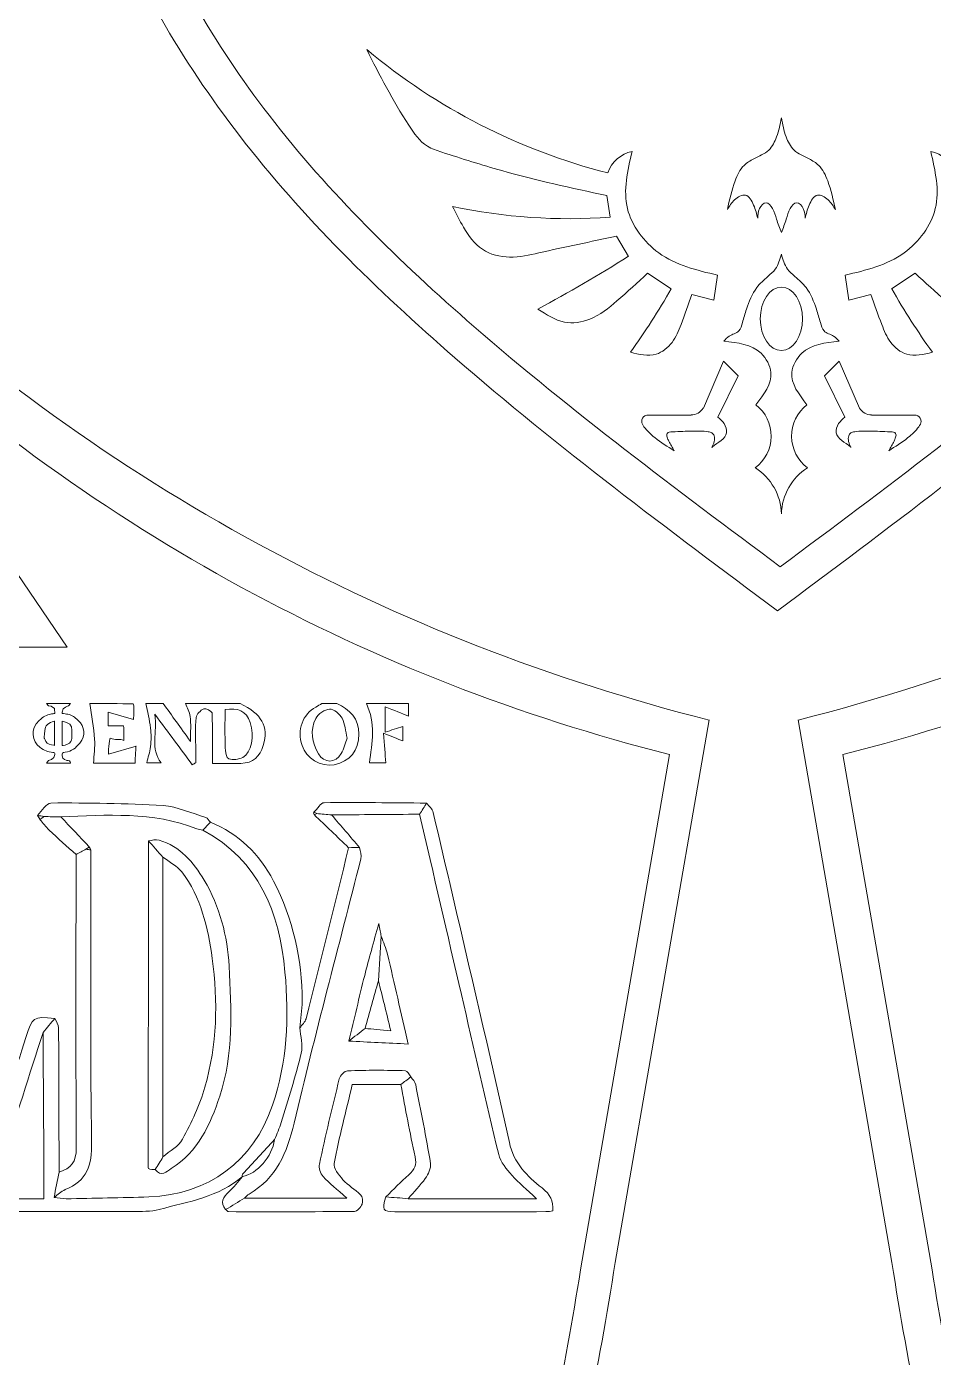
# Model space of a CAD drawing. Header units: inches. Extents: x 0 to 12, y 0 to 12.
# Drawn here: x 3.035 to 3.929, y 4.533 to 5.845 of the extents above; entities that cross this region are included whole.
import ezdxf

# ---------------------------------------------------------------- set-up
doc = ezdxf.new("R2010")
doc.units = ezdxf.units.IN
doc.header["$MEASUREMENT"] = 0

msp = doc.modelspace()

# ---------------------------------------------------------------- linework, layer by layer
at = {"color": 5, "lineweight": 0}
for p, q in [((3.61, 5.6572), (3.6068, 5.6785)), ((3.6281, 5.6186), (3.6164, 5.6384)), ((3.6702, 5.5866), (3.647, 5.6019)), ((3.7161, 5.6), (3.7123, 5.5753)), ((3.8418, 5.6), (3.8456, 5.5753)), ((3.8877, 5.5866), (3.9109, 5.6019)), ((3.7123, 5.5753), (3.6906, 5.581)), ((3.8456, 5.5753), (3.8673, 5.581)), ((3.702, 5.4688), (3.7219, 5.5152)), ((3.7219, 5.5152), (3.7363, 5.5007)), ((3.836, 5.5152), (3.8216, 5.5007)), ((3.8559, 5.4688), (3.836, 5.5152)), ((3.7363, 5.5007), (3.7163, 5.4599)), ((3.8216, 5.5007), (3.8417, 5.4599)), ((3.6483, 5.4621), (3.69, 5.4621)), ((3.9097, 5.4621), (3.868, 5.4621)), ((3.0746, 5.2331), (2.9762, 5.3779)), ((2.8777, 5.2331), (3.0746, 5.2331)), ((3.5809, 4.619), (3.6687, 5.1274)), ((3.8397, 5.1274), (3.9276, 4.619))]:
    msp.add_line(p, q, dxfattribs=at)
at = {"color": 250, "lineweight": 0}
for p, q in [((3.6151, 4.6262), (3.7076, 5.1614)), ((3.7954, 5.1614), (3.8879, 4.6262))]:
    msp.add_line(p, q, dxfattribs=at)
at = {"color": 5, "lineweight": 0}
for centre, radius, start, end in [((3.7572, 6.2861), 0.604, 230.1334, 255.6659), ((3.6382, 5.6905), 0.0322, 101.4674, 161.1937), ((3.9198, 5.6905), 0.0322, 18.8063, 78.5326), ((3.5697, 6.2063), 0.5506, 257.9267, 274.1924), ((2.8366, 6.8731), 1.4833, 298.2597, 302.2494), ((3.0106, 5.9658), 0.7609, 324.5017, 330.1066), ((4.5474, 5.9658), 0.7609, 209.8934, 215.4983), ((4.1099, 6.8804), 1.8077, 227.0707, 255.8739), ((3.3985, 6.8804), 1.8077, 284.1261, 312.9293), ((3.6897, 5.4768), 0.0146, 271.0459, 327.1361), ((3.7297, 5.4413), 0.0392, 306.8379, 52.1804), ((3.8282, 5.4413), 0.0392, 127.8196, 233.1621), ((3.8682, 5.4768), 0.0146, 212.8639, 268.9541), ((3.723, 5.3628), 0.0561, 1.9204, 57.3192), ((3.835, 5.3628), 0.0561, 122.6808, 178.0796)]:
    msp.add_arc(centre, radius, start, end, dxfattribs=at)
at = {"color": 250, "lineweight": 0}
for centre, start, end in [((4.172, 7.0067), 227.0707, 255.8739), ((3.331, 7.0067), 284.1261, 312.9293)]:
    msp.add_arc(centre, 1.9029, start, end, dxfattribs=at)
at = {"color": 5, "lineweight": 0}
msp.add_ellipse((3.779, 5.557), major_axis=(0, 0.0313), ratio=0.665933, dxfattribs=at)
at = {"color": 250, "lineweight": 0}
for points in [[(3.7751, 5.2691), (3.667, 5.3496), (3.4771, 5.4909), (3.2401, 5.7218), (3.0866, 5.9843), (3.0527, 6.1789), (3.036, 6.2819)], [(3.7751, 5.2691), (3.8833, 5.3496), (4.0731, 5.4909), (4.3101, 5.7218), (4.4637, 5.9843), (4.4976, 6.1789), (4.5143, 6.2819)], [(2.8759, 3.6134), (2.9841, 3.6939), (3.1739, 3.8352), (3.4109, 4.0661), (3.5645, 4.3286), (3.5984, 4.5232), (3.6151, 4.6262)], [(4.627, 3.6134), (4.5189, 3.6939), (4.329, 3.8352), (4.092, 4.0661), (3.9384, 4.3286), (3.9046, 4.5232), (3.8879, 4.6262)]]:
    msp.add_open_spline(points, degree=3, knots=[0, 0, 0, 0, 0.0808468, 0.1419248, 0.197496, 0.2597021, 0.2597021, 0.2597021, 0.2597021], dxfattribs=at)
at = {"color": 5, "lineweight": 0}
for points, knots in [([(3.7779, 5.3125), (3.6751, 5.389), (3.4948, 5.5232), (3.2696, 5.7426), (3.1238, 5.992), (3.0916, 6.1768), (3.0757, 6.2747)], [0, 0, 0, 0, 0.0808468, 0.1419248, 0.197496, 0.2597021, 0.2597021, 0.2597021, 0.2597021]), ([(3.7779, 5.3125), (3.8806, 5.389), (4.061, 5.5232), (4.2861, 5.7426), (4.432, 5.992), (4.4642, 6.1768), (4.48, 6.2747)], [0, 0, 0, 0, 0.0808468, 0.1419248, 0.197496, 0.2597021, 0.2597021, 0.2597021, 0.2597021]), ([(3.6068, 5.6785), (3.572, 5.686), (3.5169, 5.698), (3.4591, 5.7165), (3.4252, 5.7275), (3.3996, 5.7644), (3.3827, 5.7975), (3.37, 5.8225)], [0, 0, 0, 0, 0.02753964, 0.04351363, 0.0474821, 0.05463243, 0.07669562, 0.07669562, 0.07669562, 0.07669562]), ([(3.779, 5.7551), (3.7778, 5.7488), (3.7756, 5.7376), (3.7673, 5.7215), (3.7532, 5.7159), (3.7397, 5.7079), (3.7311, 5.6894), (3.7278, 5.6742), (3.7257, 5.6647)], [0, 0, 0, 0, 0.00496667, 0.00889983, 0.01334248, 0.01630321, 0.02086423, 0.02843291, 0.02843291, 0.02843291, 0.02843291]), ([(3.779, 5.7551), (3.7802, 5.7488), (3.7823, 5.7376), (3.7906, 5.7215), (3.8047, 5.7159), (3.8182, 5.7079), (3.8269, 5.6894), (3.8302, 5.6742), (3.8322, 5.6647)], [0, 0, 0, 0, 0.00496667, 0.00889983, 0.01334248, 0.01630321, 0.02086423, 0.02843291, 0.02843291, 0.02843291, 0.02843291]), ([(3.7161, 5.6), (3.6956, 5.6049), (3.6574, 5.614), (3.6185, 5.6657), (3.6273, 5.703), (3.6318, 5.7221)], [0, 0, 0, 0, 0.01607831, 0.02987121, 0.04449574, 0.04449574, 0.04449574, 0.04449574]), ([(3.8418, 5.6), (3.8624, 5.6049), (3.9006, 5.614), (3.9394, 5.6657), (3.9307, 5.703), (3.9262, 5.7221)], [0, 0, 0, 0, 0.01607831, 0.02987121, 0.04449574, 0.04449574, 0.04449574, 0.04449574]), ([(3.7556, 5.6562), (3.7546, 5.6604), (3.7526, 5.6685), (3.7448, 5.6824), (3.7316, 5.6746), (3.7277, 5.6681), (3.7257, 5.6647)], [0, 0, 0, 0, 0.00351206, 0.00679766, 0.00978558, 0.01288207, 0.01288207, 0.01288207, 0.01288207]), ([(3.779, 5.642), (3.7772, 5.6465), (3.7742, 5.6545), (3.7716, 5.6647), (3.764, 5.6743), (3.7559, 5.6653), (3.7557, 5.6593), (3.7556, 5.6562)], [0, 0, 0, 0, 0.00367448, 0.00651244, 0.00872326, 0.0109429, 0.0134626, 0.0134626, 0.0134626, 0.0134626]), ([(3.779, 5.642), (3.7807, 5.6465), (3.7838, 5.6545), (3.7864, 5.6647), (3.794, 5.6743), (3.8021, 5.6653), (3.8023, 5.6593), (3.8024, 5.6562)], [0, 0, 0, 0, 0.00367448, 0.00651244, 0.00872326, 0.0109429, 0.0134626, 0.0134626, 0.0134626, 0.0134626]), ([(3.8024, 5.6562), (3.8034, 5.6604), (3.8054, 5.6685), (3.8132, 5.6824), (3.8263, 5.6746), (3.8302, 5.6681), (3.8322, 5.6647)], [0, 0, 0, 0, 0.00351206, 0.00679766, 0.00978558, 0.01288207, 0.01288207, 0.01288207, 0.01288207]), ([(3.6164, 5.6384), (3.5909, 5.6331), (3.5558, 5.6258), (3.5117, 5.6155), (3.4819, 5.6229), (3.4658, 5.6456), (3.458, 5.661), (3.4546, 5.6679)], [0, 0, 0, 0, 0.02023305, 0.02779216, 0.03497388, 0.04239776, 0.04841567, 0.04841567, 0.04841567, 0.04841567]), ([(3.779, 5.6208), (3.7775, 5.6156), (3.7751, 5.6069), (3.7643, 5.5976), (3.7519, 5.5867), (3.7453, 5.5694), (3.7409, 5.5552), (3.738, 5.5433), (3.7278, 5.5413), (3.7238, 5.5367), (3.7221, 5.5349)], [0, 0, 0, 0, 0.00412311, 0.00675957, 0.01082209, 0.01687384, 0.02044886, 0.02277519, 0.025562, 0.02745838, 0.02745838, 0.02745838, 0.02745838]), ([(3.779, 5.6208), (3.7805, 5.6156), (3.7829, 5.6069), (3.7937, 5.5976), (3.8061, 5.5867), (3.8127, 5.5694), (3.8171, 5.5552), (3.82, 5.5433), (3.8301, 5.5413), (3.8342, 5.5367), (3.8359, 5.5349)], [0, 0, 0, 0, 0.00412311, 0.00675957, 0.01082209, 0.01687384, 0.02044886, 0.02277519, 0.025562, 0.02745838, 0.02745838, 0.02745838, 0.02745838]), ([(3.647, 5.6019), (3.6371, 5.5928), (3.6193, 5.5763), (3.5936, 5.5552), (3.5628, 5.5507), (3.5473, 5.5611), (3.5389, 5.5666)], [0, 0, 0, 0, 0.01052872, 0.01884852, 0.02537562, 0.03288337, 0.03288337, 0.03288337, 0.03288337]), ([(3.9109, 5.6019), (3.9209, 5.5928), (3.9387, 5.5763), (3.9644, 5.5552), (3.9951, 5.5507), (4.0107, 5.5611), (4.019, 5.5666)], [0, 0, 0, 0, 0.01052872, 0.01884852, 0.02537562, 0.03288337, 0.03288337, 0.03288337, 0.03288337]), ([(3.6906, 5.581), (3.6872, 5.5711), (3.6816, 5.555), (3.6728, 5.533), (3.6542, 5.5181), (3.6388, 5.5218), (3.63, 5.524)], [0, 0, 0, 0, 0.00813648, 0.01321573, 0.01827977, 0.02485473, 0.02485473, 0.02485473, 0.02485473]), ([(3.8673, 5.581), (3.8708, 5.5711), (3.8764, 5.555), (3.8852, 5.533), (3.9037, 5.5181), (3.9192, 5.5218), (3.9279, 5.524)], [0, 0, 0, 0, 0.00813648, 0.01321573, 0.01827977, 0.02485473, 0.02485473, 0.02485473, 0.02485473]), ([(3.7538, 5.4723), (3.7617, 5.4825), (3.7745, 5.499), (3.757, 5.5312), (3.7358, 5.5334), (3.7221, 5.5349)], [0, 0, 0, 0, 0.00906876, 0.01459213, 0.02458282, 0.02458282, 0.02458282, 0.02458282]), ([(3.8042, 5.4723), (3.7962, 5.4825), (3.7834, 5.499), (3.801, 5.5312), (3.8222, 5.5334), (3.8359, 5.5349)], [0, 0, 0, 0, 0.00906876, 0.01459213, 0.02458282, 0.02458282, 0.02458282, 0.02458282]), ([(3.6732, 5.4269), (3.6667, 5.431), (3.6558, 5.4378), (3.6452, 5.4476), (3.64, 5.4557), (3.6432, 5.4619), (3.6469, 5.462), (3.6483, 5.4621)], [0, 0, 0, 0, 0.00596177, 0.00986587, 0.01130521, 0.01296865, 0.01403095, 0.01403095, 0.01403095, 0.01403095]), ([(3.7163, 5.4599), (3.7186, 5.4581), (3.7232, 5.4543), (3.7277, 5.4402), (3.7159, 5.4351), (3.7106, 5.4304), (3.7104, 5.4302)], [0, 0, 0, 0, 0.002263082, 0.004672888, 0.009805081, 0.009973743, 0.009973743, 0.009973743, 0.009973743]), ([(3.8417, 5.4599), (3.8394, 5.4581), (3.8347, 5.4543), (3.8302, 5.4402), (3.8421, 5.4351), (3.8474, 5.4304), (3.8476, 5.4302)], [0, 0, 0, 0, 0.002263082, 0.004672888, 0.009805081, 0.009973743, 0.009973743, 0.009973743, 0.009973743]), ([(3.8848, 5.4269), (3.8913, 5.431), (3.9021, 5.4378), (3.9128, 5.4476), (3.9179, 5.4557), (3.9147, 5.4619), (3.9111, 5.462), (3.9097, 5.4621)], [0, 0, 0, 0, 0.00596177, 0.00986587, 0.01130521, 0.01296865, 0.01403095, 0.01403095, 0.01403095, 0.01403095]), ([(3.6732, 5.4269), (3.6714, 5.4301), (3.6688, 5.4344), (3.6662, 5.4398), (3.6655, 5.4453), (3.6777, 5.4458), (3.6894, 5.4463), (3.7027, 5.4464), (3.7107, 5.4451), (3.7144, 5.4392), (3.7124, 5.4338), (3.7104, 5.4302)], [0, 0, 0, 0, 0.00278599, 0.00388366, 0.00486863, 0.00626844, 0.01134116, 0.01538852, 0.01640716, 0.01732059, 0.0203083, 0.0203083, 0.0203083, 0.0203083]), ([(3.8848, 5.4269), (3.8866, 5.4301), (3.8892, 5.4344), (3.8918, 5.4398), (3.8925, 5.4453), (3.8803, 5.4458), (3.8685, 5.4463), (3.8553, 5.4464), (3.8473, 5.4451), (3.8436, 5.4392), (3.8456, 5.4338), (3.8476, 5.4302)], [0, 0, 0, 0, 0.00278599, 0.00388366, 0.00486863, 0.00626844, 0.01134116, 0.01538852, 0.01640716, 0.01732059, 0.0203083, 0.0203083, 0.0203083, 0.0203083]), ([(3.2159, 5.0607), (3.2134, 5.058), (3.2109, 5.0553), (3.2084, 5.0526), (3.2064, 5.0531), (3.2044, 5.0533), (3.2025, 5.054), (3.159, 5.0713), (3.1135, 5.0676), (3.0683, 5.0658), (3.0628, 5.0659), (3.0573, 5.066), (3.0518, 5.0661), (3.0496, 5.0665), (3.0474, 5.0669), (3.0453, 5.0673), (3.0496, 5.0715), (3.054, 5.0795), (3.0584, 5.0795), (3.0954, 5.0796), (3.1324, 5.0793), (3.1692, 5.0769), (3.1834, 5.0759), (3.1973, 5.0694), (3.2112, 5.0652), (3.2131, 5.0646), (3.2144, 5.0622), (3.2159, 5.0607)], [0, 0, 0, 0, 1, 1, 1, 2, 2, 2, 3, 3, 3, 4, 4, 4, 5, 5, 5, 6, 6, 6, 7, 7, 7, 8, 8, 8, 9, 9, 9, 9]), ([(3.4291, 5.0794), (3.4268, 5.0758), (3.4245, 5.0721), (3.4222, 5.0684), (3.3933, 5.0682), (3.3643, 5.068), (3.3354, 5.0677), (3.3305, 5.0682), (3.3256, 5.0686), (3.3208, 5.069), (3.3199, 5.0695), (3.319, 5.0699), (3.318, 5.0704), (3.3214, 5.0737), (3.3246, 5.0797), (3.328, 5.0798), (3.3617, 5.0802), (3.3954, 5.0797), (3.4291, 5.0794)], [0, 0, 0, 0, 1, 1, 1, 2, 2, 2, 3, 3, 3, 4, 4, 4, 5, 5, 5, 6, 6, 6, 6]), ([(3.4291, 5.0794), (3.4313, 5.0764), (3.4348, 5.0736), (3.4356, 5.0701), (3.4609, 4.9617), (3.4865, 4.8534), (3.5107, 4.7447), (3.5152, 4.7241), (3.5283, 4.7114), (3.5429, 4.6999), (3.5512, 4.6934), (3.5541, 4.6873), (3.5535, 4.6773), (3.5513, 4.677), (3.5491, 4.6765), (3.5468, 4.6765), (3.4972, 4.6764), (3.4475, 4.6764), (3.3979, 4.6764), (3.3858, 4.6765), (3.3848, 4.6782), (3.389, 4.691), (3.3963, 4.6905), (3.4035, 4.6899), (3.4108, 4.6893), (3.452, 4.6893), (3.4933, 4.6893), (3.5374, 4.6893), (3.5277, 4.6984), (3.5198, 4.7048), (3.5133, 4.7123), (3.508, 4.7184), (3.502, 4.7254), (3.5002, 4.7329), (3.4874, 4.7853), (3.4755, 4.8379), (3.4634, 4.8905), (3.4497, 4.9498), (3.4359, 5.0091), (3.4222, 5.0684), (3.4245, 5.0721), (3.4268, 5.0758), (3.4291, 5.0794)], [0, 0, 0, 0, 1, 1, 1, 2, 2, 2, 3, 3, 3, 4, 4, 4, 5, 5, 5, 6, 6, 6, 7, 7, 7, 8, 8, 8, 9, 9, 9, 10, 10, 10, 11, 11, 11, 12, 12, 12, 13, 13, 13, 14, 14, 14, 14]), ([(2.9662, 4.7183), (2.9786, 4.7175), (2.991, 4.716), (3.0033, 4.7164), (3.0059, 4.7165), (3.0091, 4.7235), (3.0105, 4.7278), (3.0241, 4.7696), (3.0374, 4.8114), (3.0508, 4.8532), (3.0511, 4.8092), (3.0514, 4.7653), (3.0517, 4.7213), (3.0518, 4.7112), (3.0517, 4.7011), (3.0517, 4.6893), (2.989, 4.6893), (2.9273, 4.6893), (2.8656, 4.6893), (2.8745, 4.6972), (2.8829, 4.7057), (2.8925, 4.7128), (2.8997, 4.7181), (2.9028, 4.7235), (2.9028, 4.7328), (2.9024, 4.8316), (2.9026, 4.9303), (2.9025, 5.029), (2.9025, 5.0329), (2.9014, 5.0368), (2.9009, 5.0407), (2.8893, 5.0494), (2.8777, 5.058), (2.8662, 5.0667), (2.9102, 5.0667), (2.9542, 5.0667), (2.9983, 5.0667), (2.987, 5.0581), (2.9756, 5.0496), (2.9643, 5.041), (2.9634, 5.0368), (2.9617, 5.0326), (2.9617, 5.0284), (2.9616, 4.9292), (2.9616, 4.8299), (2.9617, 4.7307), (2.9617, 4.7265), (2.9634, 4.7224), (2.9643, 4.7182), (2.9649, 4.7182), (2.9656, 4.7183), (2.9662, 4.7183)], [0, 0, 0, 0, 1, 1, 1, 2, 2, 2, 3, 3, 3, 4, 4, 4, 5, 5, 5, 6, 6, 6, 7, 7, 7, 8, 8, 8, 9, 9, 9, 10, 10, 10, 11, 11, 11, 12, 12, 12, 13, 13, 13, 14, 14, 14, 15, 15, 15, 16, 16, 16, 17, 17, 17, 17]), ([(3.0518, 5.0661), (3.0504, 5.0651), (3.0491, 5.0642), (3.0478, 5.0633), (3.047, 5.0646), (3.0461, 5.0659), (3.0453, 5.0673), (3.0474, 5.0669), (3.0496, 5.0665), (3.0518, 5.0661)], [0, 0, 0, 0, 1, 1, 1, 2, 2, 2, 3, 3, 3, 3]), ([(3.0518, 5.0661), (3.0573, 5.066), (3.0628, 5.0659), (3.0683, 5.0658), (3.0777, 5.056), (3.087, 5.0461), (3.0964, 5.0363), (3.0953, 5.0355), (3.0942, 5.0347), (3.0931, 5.0339), (3.0899, 5.0321), (3.0866, 5.0304), (3.0834, 5.0286), (3.0745, 5.0366), (3.0655, 5.0445), (3.0568, 5.0528), (3.0534, 5.0559), (3.0508, 5.0597), (3.0478, 5.0633), (3.0491, 5.0642), (3.0504, 5.0651), (3.0518, 5.0661)], [0, 0, 0, 0, 1, 1, 1, 2, 2, 2, 3, 3, 3, 4, 4, 4, 5, 5, 5, 6, 6, 6, 7, 7, 7, 7]), ([(3.0964, 5.0363), (3.087, 5.0461), (3.0777, 5.056), (3.0683, 5.0658), (3.1135, 5.0676), (3.159, 5.0713), (3.2025, 5.054), (3.2044, 5.0533), (3.2064, 5.0531), (3.2084, 5.0526), (3.2641, 5.0226), (3.2838, 4.972), (3.2894, 4.9127), (3.2936, 4.868), (3.2916, 4.8242), (3.2771, 4.7815), (3.2583, 4.726), (3.2139, 4.6933), (3.1552, 4.6911), (3.128, 4.6901), (3.1008, 4.6897), (3.0735, 4.6892), (3.0696, 4.6891), (3.0656, 4.6901), (3.0617, 4.6906), (3.0653, 4.6932), (3.0687, 4.6965), (3.0727, 4.6982), (3.094, 4.7069), (3.0991, 4.7223), (3.0987, 4.7449), (3.0972, 4.841), (3.098, 4.9371), (3.0979, 5.0332), (3.0974, 5.0343), (3.0969, 5.0353), (3.0964, 5.0363)], [0, 0, 0, 0, 1, 1, 1, 2, 2, 2, 3, 3, 3, 4, 4, 4, 5, 5, 5, 6, 6, 6, 7, 7, 7, 8, 8, 8, 9, 9, 9, 10, 10, 10, 11, 11, 11, 12, 12, 12, 12]), ([(3.363, 5.0356), (3.3538, 5.0463), (3.3446, 5.057), (3.3354, 5.0677), (3.3643, 5.068), (3.3933, 5.0682), (3.4222, 5.0684), (3.4359, 5.0091), (3.4497, 4.9498), (3.4634, 4.8905), (3.4755, 4.8379), (3.4874, 4.7853), (3.5002, 4.7329), (3.502, 4.7254), (3.508, 4.7184), (3.5133, 4.7123), (3.5198, 4.7048), (3.5277, 4.6984), (3.5374, 4.6893), (3.4933, 4.6893), (3.452, 4.6893), (3.4108, 4.6893), (3.4165, 4.6959), (3.4228, 4.7022), (3.4278, 4.7093), (3.4307, 4.7134), (3.4336, 4.7194), (3.4329, 4.724), (3.4287, 4.75), (3.4235, 4.7759), (3.4183, 4.8017), (3.4178, 4.8045), (3.4152, 4.8069), (3.4136, 4.8095), (3.4119, 4.8116), (3.4102, 4.8155), (3.4084, 4.8155), (3.3893, 4.816), (3.3702, 4.8161), (3.3511, 4.8154), (3.3482, 4.8153), (3.3439, 4.8107), (3.343, 4.8074), (3.336, 4.7795), (3.3294, 4.7515), (3.3233, 4.7234), (3.3225, 4.7197), (3.3244, 4.7141), (3.327, 4.7112), (3.3332, 4.7043), (3.3406, 4.6986), (3.3504, 4.6898), (3.3144, 4.6898), (3.282, 4.6898), (3.2495, 4.6898), (3.251, 4.6912), (3.2523, 4.6929), (3.254, 4.6939), (3.2811, 4.7094), (3.2914, 4.7345), (3.2984, 4.7638), (3.3191, 4.851), (3.3422, 4.9376), (3.3642, 5.0244), (3.365, 5.0279), (3.3634, 5.0319), (3.363, 5.0356)], [0, 0, 0, 0, 1, 1, 1, 2, 2, 2, 3, 3, 3, 4, 4, 4, 5, 5, 5, 6, 6, 6, 7, 7, 7, 8, 8, 8, 9, 9, 9, 10, 10, 10, 11, 11, 11, 12, 12, 12, 13, 13, 13, 14, 14, 14, 15, 15, 15, 16, 16, 16, 17, 17, 17, 18, 18, 18, 19, 19, 19, 20, 20, 20, 21, 21, 21, 22, 22, 22, 22]), ([(3.3208, 5.069), (3.3199, 5.0687), (3.319, 5.0683), (3.3181, 5.068), (3.3179, 5.0685), (3.3177, 5.069), (3.3176, 5.0696), (3.3176, 5.0698), (3.3179, 5.0701), (3.318, 5.0704), (3.319, 5.0699), (3.3199, 5.0695), (3.3208, 5.069)], [0, 0, 0, 0, 1, 1, 1, 2, 2, 2, 3, 3, 3, 4, 4, 4, 4]), ([(3.3208, 5.069), (3.3256, 5.0686), (3.3305, 5.0682), (3.3354, 5.0677), (3.3446, 5.057), (3.3538, 5.0463), (3.363, 5.0356), (3.3594, 5.0356), (3.3558, 5.0355), (3.3522, 5.0354), (3.3408, 5.0463), (3.3295, 5.0571), (3.3181, 5.068), (3.319, 5.0683), (3.3199, 5.0687), (3.3208, 5.069)], [0, 0, 0, 0, 1, 1, 1, 2, 2, 2, 3, 3, 3, 4, 4, 4, 5, 5, 5, 5]), ([(3.2159, 5.0607), (3.2437, 5.0488), (3.264, 5.0299), (3.2781, 5.0025), (3.2975, 4.965), (3.3063, 4.9257), (3.3063, 4.884), (3.3063, 4.8753), (3.3049, 4.8666), (3.3041, 4.8578), (3.3047, 4.8495), (3.3074, 4.8407), (3.3055, 4.8329), (3.2999, 4.8099), (3.2926, 4.7872), (3.2857, 4.7644), (3.2839, 4.7587), (3.2814, 4.7532), (3.2792, 4.7476), (3.2686, 4.7362), (3.258, 4.7248), (3.2475, 4.7134), (3.2471, 4.7129), (3.2474, 4.7118), (3.2474, 4.711), (3.2474, 4.711), (3.2474, 4.7112), (3.2474, 4.7112), (3.2239, 4.6908), (3.194, 4.6863), (3.1654, 4.6787), (3.157, 4.6764), (3.1477, 4.6767), (3.1387, 4.6767), (2.9844, 4.6766), (2.8301, 4.6765), (2.6758, 4.6769), (2.664, 4.6769), (2.6593, 4.6726), (2.6563, 4.6619), (2.6493, 4.637), (2.641, 4.6126), (2.6338, 4.5878), (2.6313, 4.5793), (2.6277, 4.5758), (2.618, 4.5758), (2.4951, 4.5761), (2.3721, 4.5759), (2.2492, 4.5754), (2.2376, 4.5754), (2.2332, 4.5802), (2.233, 4.5908), (2.2384, 4.5904), (2.2438, 4.5899), (2.2493, 4.5894), (2.2545, 4.5892), (2.2598, 4.5887), (2.2651, 4.5887), (2.3541, 4.5887), (2.4431, 4.5887), (2.5322, 4.5887), (2.557, 4.5887), (2.5818, 4.5884), (2.6066, 4.5889), (2.6106, 4.589), (2.6171, 4.5915), (2.6181, 4.5944), (2.6291, 4.6254), (2.6392, 4.6567), (2.6495, 4.6878), (2.6543, 4.6883), (2.6591, 4.6891), (2.664, 4.6891), (2.7217, 4.6892), (2.7795, 4.6891), (2.8373, 4.6892), (2.8416, 4.6892), (2.8459, 4.6895), (2.8512, 4.6898), (2.8512, 4.7084), (2.8513, 4.7258), (2.8512, 4.7432), (2.851, 4.7798), (2.8506, 4.8164), (2.8502, 4.853), (2.854, 4.8569), (2.8578, 4.8608), (2.8616, 4.8647), (2.8628, 4.8616), (2.8652, 4.8585), (2.8652, 4.8554), (2.8655, 4.8073), (2.8655, 4.7593), (2.8656, 4.7112), (2.8644, 4.7057), (2.8629, 4.7002), (2.8622, 4.6946), (2.862, 4.693), (2.8644, 4.6911), (2.8656, 4.6893), (2.9273, 4.6893), (2.989, 4.6893), (3.0517, 4.6893), (3.0517, 4.7011), (3.0518, 4.7112), (3.0517, 4.7213), (3.0514, 4.7653), (3.0511, 4.8092), (3.0508, 4.8532), (3.0547, 4.8578), (3.0586, 4.8625), (3.0625, 4.8671), (3.0638, 4.864), (3.0661, 4.8609), (3.0661, 4.8578), (3.0665, 4.8104), (3.0665, 4.7629), (3.0666, 4.7155), (3.065, 4.7072), (3.0633, 4.6989), (3.0617, 4.6906), (3.0656, 4.6901), (3.0696, 4.6891), (3.0735, 4.6892), (3.1008, 4.6897), (3.128, 4.6901), (3.1552, 4.6911), (3.2139, 4.6933), (3.2583, 4.726), (3.2771, 4.7815), (3.2916, 4.8242), (3.2936, 4.868), (3.2894, 4.9127), (3.2838, 4.972), (3.2641, 5.0226), (3.2084, 5.0526), (3.2109, 5.0553), (3.2134, 5.058), (3.2159, 5.0607)], [0, 0, 0, 0, 1, 1, 1, 2, 2, 2, 3, 3, 3, 4, 4, 4, 5, 5, 5, 6, 6, 6, 7, 7, 7, 8, 8, 8, 9, 9, 9, 10, 10, 10, 11, 11, 11, 12, 12, 12, 13, 13, 13, 14, 14, 14, 15, 15, 15, 16, 16, 16, 17, 17, 17, 18, 18, 18, 19, 19, 19, 20, 20, 20, 21, 21, 21, 22, 22, 22, 23, 23, 23, 24, 24, 24, 25, 25, 25, 26, 26, 26, 27, 27, 27, 28, 28, 28, 29, 29, 29, 30, 30, 30, 31, 31, 31, 32, 32, 32, 33, 33, 33, 34, 34, 34, 35, 35, 35, 36, 36, 36, 37, 37, 37, 38, 38, 38, 39, 39, 39, 40, 40, 40, 41, 41, 41, 42, 42, 42, 43, 43, 43, 44, 44, 44, 45, 45, 45, 46, 46, 46, 46]), ([(3.1615, 4.718), (3.1672, 4.7103), (3.1727, 4.7162), (3.1772, 4.719), (3.2037, 4.7357), (3.2157, 4.7622), (3.2251, 4.7904), (3.239, 4.8323), (3.2366, 4.8757), (3.2343, 4.9186), (3.2327, 4.9482), (3.2252, 4.9773), (3.2097, 5.0034), (3.1991, 5.0212), (3.1859, 5.0365), (3.1653, 5.043), (3.1622, 5.044), (3.1583, 5.0425), (3.1548, 5.0422), (3.1547, 4.9364), (3.1546, 4.8306), (3.1546, 4.7248), (3.1546, 4.7228), (3.1539, 4.7197), (3.1549, 4.719), (3.1565, 4.7178), (3.1592, 4.7183), (3.1615, 4.718)], [0, 0, 0, 0, 1, 1, 1, 2, 2, 2, 3, 3, 3, 4, 4, 4, 5, 5, 5, 6, 6, 6, 7, 7, 7, 8, 8, 8, 9, 9, 9, 9]), ([(3.1691, 4.7305), (3.1665, 4.7264), (3.164, 4.7222), (3.1615, 4.718), (3.1592, 4.7183), (3.1565, 4.7178), (3.1549, 4.719), (3.1539, 4.7197), (3.1546, 4.7228), (3.1546, 4.7248), (3.1546, 4.8306), (3.1547, 4.9364), (3.1548, 5.0422), (3.1595, 5.0368), (3.1642, 5.0315), (3.169, 5.0261), (3.169, 4.9276), (3.169, 4.8291), (3.1691, 4.7305)], [0, 0, 0, 0, 1, 1, 1, 2, 2, 2, 3, 3, 3, 4, 4, 4, 5, 5, 5, 6, 6, 6, 6]), ([(3.1548, 5.0422), (3.1583, 5.0425), (3.1622, 5.044), (3.1653, 5.043), (3.1859, 5.0365), (3.1991, 5.0212), (3.2097, 5.0034), (3.2252, 4.9773), (3.2327, 4.9482), (3.2343, 4.9186), (3.2366, 4.8757), (3.239, 4.8323), (3.2251, 4.7904), (3.2157, 4.7622), (3.2037, 4.7357), (3.1772, 4.719), (3.1727, 4.7162), (3.1672, 4.7103), (3.1615, 4.718), (3.164, 4.7222), (3.1665, 4.7264), (3.1691, 4.7305), (3.1757, 4.7363), (3.1846, 4.7408), (3.1885, 4.7481), (3.1973, 4.7644), (3.2054, 4.7816), (3.2105, 4.7993), (3.2224, 4.8409), (3.2235, 4.8836), (3.2176, 4.9263), (3.2134, 4.9566), (3.2067, 4.9866), (3.1876, 5.0116), (3.1829, 5.0176), (3.1753, 5.0213), (3.169, 5.0261), (3.1642, 5.0315), (3.1595, 5.0368), (3.1548, 5.0422)], [0, 0, 0, 0, 1, 1, 1, 2, 2, 2, 3, 3, 3, 4, 4, 4, 5, 5, 5, 6, 6, 6, 7, 7, 7, 8, 8, 8, 9, 9, 9, 10, 10, 10, 11, 11, 11, 12, 12, 12, 13, 13, 13, 13]), ([(3.0617, 4.6906), (3.0633, 4.6989), (3.065, 4.7072), (3.0666, 4.7155), (3.0785, 4.719), (3.0836, 4.7258), (3.0836, 4.7393), (3.083, 4.8357), (3.0833, 4.9322), (3.0834, 5.0286), (3.0866, 5.0304), (3.0899, 5.0321), (3.0931, 5.0339), (3.0947, 5.0337), (3.0963, 5.0335), (3.0979, 5.0332), (3.098, 4.9371), (3.0972, 4.841), (3.0987, 4.7449), (3.0991, 4.7223), (3.094, 4.7069), (3.0727, 4.6982), (3.0687, 4.6965), (3.0653, 4.6932), (3.0617, 4.6906)], [0, 0, 0, 0, 1, 1, 1, 2, 2, 2, 3, 3, 3, 4, 4, 4, 5, 5, 5, 6, 6, 6, 7, 7, 7, 8, 8, 8, 8]), ([(3.0964, 5.0363), (3.0969, 5.0353), (3.0974, 5.0343), (3.0979, 5.0332), (3.0963, 5.0335), (3.0947, 5.0337), (3.0931, 5.0339), (3.0942, 5.0347), (3.0953, 5.0355), (3.0964, 5.0363)], [0, 0, 0, 0, 1, 1, 1, 2, 2, 2, 3, 3, 3, 3]), ([(3.2792, 4.7476), (3.2814, 4.7532), (3.2839, 4.7587), (3.2857, 4.7644), (3.2926, 4.7872), (3.2999, 4.8099), (3.3055, 4.8329), (3.3074, 4.8407), (3.3047, 4.8495), (3.3041, 4.8578), (3.3062, 4.8608), (3.3094, 4.8635), (3.3102, 4.8668), (3.3244, 4.923), (3.3382, 4.9792), (3.3522, 5.0354), (3.3558, 5.0355), (3.3594, 5.0356), (3.363, 5.0356), (3.3634, 5.0319), (3.365, 5.0279), (3.3642, 5.0244), (3.3422, 4.9376), (3.3191, 4.851), (3.2984, 4.7638), (3.2914, 4.7345), (3.2811, 4.7094), (3.254, 4.6939), (3.2523, 4.6929), (3.251, 4.6912), (3.2495, 4.6898), (3.2433, 4.6861), (3.2371, 4.6823), (3.2309, 4.6786), (3.2251, 4.6856), (3.2282, 4.6906), (3.234, 4.696), (3.239, 4.7005), (3.243, 4.7061), (3.2474, 4.7112), (3.2474, 4.7112), (3.2474, 4.711), (3.2474, 4.711), (3.2622, 4.7139), (3.2766, 4.7304), (3.2792, 4.7476)], [0, 0, 0, 0, 1, 1, 1, 2, 2, 2, 3, 3, 3, 4, 4, 4, 5, 5, 5, 6, 6, 6, 7, 7, 7, 8, 8, 8, 9, 9, 9, 10, 10, 10, 11, 11, 11, 12, 12, 12, 13, 13, 13, 14, 14, 14, 15, 15, 15, 15]), ([(3.3843, 4.9482), (3.3837, 4.9515), (3.3831, 4.9548), (3.3819, 4.9606), (3.3768, 4.942), (3.3721, 4.9258), (3.368, 4.9095), (3.3626, 4.8879), (3.3576, 4.8663), (3.3524, 4.8447), (3.3715, 4.8437), (3.3906, 4.8428), (3.4109, 4.8418), (3.4038, 4.8729), (3.3973, 4.9016), (3.3905, 4.9303), (3.389, 4.9364), (3.3864, 4.9422), (3.3843, 4.9482)], [0, 0, 0, 0, 1, 1, 1, 2, 2, 2, 3, 3, 3, 4, 4, 4, 5, 5, 5, 6, 6, 6, 6]), ([(3.3843, 4.9482), (3.3834, 4.9335), (3.3825, 4.9189), (3.3816, 4.9042), (3.3772, 4.8886), (3.3728, 4.8729), (3.3684, 4.8572), (3.3631, 4.8531), (3.3578, 4.8489), (3.3524, 4.8447), (3.3576, 4.8663), (3.3626, 4.8879), (3.368, 4.9095), (3.3721, 4.9258), (3.3768, 4.942), (3.3819, 4.9606), (3.3831, 4.9548), (3.3837, 4.9515), (3.3843, 4.9482)], [0, 0, 0, 0, 1, 1, 1, 2, 2, 2, 3, 3, 3, 4, 4, 4, 5, 5, 5, 6, 6, 6, 6]), ([(3.3843, 4.9482), (3.3864, 4.9422), (3.389, 4.9364), (3.3905, 4.9303), (3.3973, 4.9016), (3.4038, 4.8729), (3.4109, 4.8418), (3.3906, 4.8428), (3.3715, 4.8437), (3.3524, 4.8447), (3.3578, 4.8489), (3.3631, 4.8531), (3.3684, 4.8572), (3.376, 4.8565), (3.3836, 4.8558), (3.3938, 4.8548), (3.3892, 4.8734), (3.3854, 4.8888), (3.3816, 4.9042), (3.3825, 4.9189), (3.3834, 4.9335), (3.3843, 4.9482)], [0, 0, 0, 0, 1, 1, 1, 2, 2, 2, 3, 3, 3, 4, 4, 4, 5, 5, 5, 6, 6, 6, 7, 7, 7, 7]), ([(2.9662, 4.7183), (2.9706, 4.7224), (2.975, 4.7265), (2.9793, 4.7306), (2.9924, 4.7275), (2.9983, 4.7322), (3.002, 4.7459), (3.0115, 4.7804), (3.0231, 4.8143), (3.0339, 4.8484), (3.0405, 4.8689), (3.0406, 4.8689), (3.0625, 4.8671), (3.0586, 4.8625), (3.0547, 4.8578), (3.0508, 4.8532), (3.0374, 4.8114), (3.0241, 4.7696), (3.0105, 4.7278), (3.0091, 4.7235), (3.0059, 4.7165), (3.0033, 4.7164), (2.991, 4.716), (2.9786, 4.7175), (2.9662, 4.7183)], [0, 0, 0, 0, 1, 1, 1, 2, 2, 2, 3, 3, 3, 4, 4, 4, 5, 5, 5, 6, 6, 6, 7, 7, 7, 8, 8, 8, 8]), ([(3.2309, 4.6786), (3.2371, 4.6823), (3.2433, 4.6861), (3.2495, 4.6898), (3.282, 4.6898), (3.3144, 4.6898), (3.3504, 4.6898), (3.3406, 4.6986), (3.3332, 4.7043), (3.327, 4.7112), (3.3244, 4.7141), (3.3225, 4.7197), (3.3233, 4.7234), (3.3294, 4.7515), (3.336, 4.7795), (3.343, 4.8074), (3.3439, 4.8107), (3.3482, 4.8153), (3.3511, 4.8154), (3.3702, 4.8161), (3.3893, 4.816), (3.4084, 4.8155), (3.4102, 4.8155), (3.4119, 4.8116), (3.4136, 4.8095), (3.4103, 4.8069), (3.407, 4.8044), (3.4037, 4.8018), (3.388, 4.8018), (3.3722, 4.8018), (3.3558, 4.8018), (3.3495, 4.7754), (3.3428, 4.7499), (3.3378, 4.7241), (3.3369, 4.7194), (3.3425, 4.7125), (3.3466, 4.7079), (3.3516, 4.7023), (3.3586, 4.6985), (3.364, 4.6932), (3.3658, 4.6913), (3.3664, 4.6866), (3.3654, 4.684), (3.3641, 4.681), (3.3606, 4.6768), (3.358, 4.6767), (3.3165, 4.6763), (3.2751, 4.6764), (3.2336, 4.6765), (3.2327, 4.6766), (3.2318, 4.6779), (3.2309, 4.6786)], [0, 0, 0, 0, 1, 1, 1, 2, 2, 2, 3, 3, 3, 4, 4, 4, 5, 5, 5, 6, 6, 6, 7, 7, 7, 8, 8, 8, 9, 9, 9, 10, 10, 10, 11, 11, 11, 12, 12, 12, 13, 13, 13, 14, 14, 14, 15, 15, 15, 16, 16, 16, 17, 17, 17, 17]), ([(3.4037, 4.8018), (3.407, 4.8044), (3.4103, 4.8069), (3.4136, 4.8095), (3.4152, 4.8069), (3.4178, 4.8045), (3.4183, 4.8017), (3.4235, 4.7759), (3.4287, 4.75), (3.4329, 4.724), (3.4336, 4.7194), (3.4307, 4.7134), (3.4278, 4.7093), (3.4228, 4.7022), (3.4165, 4.6959), (3.4108, 4.6893), (3.4035, 4.6899), (3.3963, 4.6905), (3.389, 4.691), (3.3965, 4.6984), (3.4037, 4.706), (3.4115, 4.7129), (3.4172, 4.7179), (3.4195, 4.7226), (3.4177, 4.7306), (3.4124, 4.7542), (3.4083, 4.778), (3.4037, 4.8018)], [0, 0, 0, 0, 1, 1, 1, 2, 2, 2, 3, 3, 3, 4, 4, 4, 5, 5, 5, 6, 6, 6, 7, 7, 7, 8, 8, 8, 9, 9, 9, 9]), ([(2.8787, 3.6568), (2.9814, 3.7333), (3.1618, 3.8675), (3.3869, 4.0869), (3.5328, 4.3363), (3.565, 4.5211), (3.5809, 4.619)], [0, 0, 0, 0, 0.0808468, 0.1419248, 0.197496, 0.2597021, 0.2597021, 0.2597021, 0.2597021]), ([(4.6297, 3.6568), (4.527, 3.7333), (4.3467, 3.8675), (4.1215, 4.0869), (3.9756, 4.3363), (3.9434, 4.5211), (3.9276, 4.619)], [0, 0, 0, 0, 0.0808468, 0.1419248, 0.197496, 0.2597021, 0.2597021, 0.2597021, 0.2597021])]:
    msp.add_open_spline(points, degree=3, knots=knots, dxfattribs=at)
at = {"color": 1, "lineweight": 0}
for points, knots in [([(3.0778, 5.1777), (3.0778, 5.1777), (3.0759, 5.1752), (3.0759, 5.1752), (3.0759, 5.1752), (3.0697, 5.1744), (3.0697, 5.1691), (3.0697, 5.1688), (3.0697, 5.1684), (3.0697, 5.1679), (3.0716, 5.1676), (3.0735, 5.1674), (3.0753, 5.167), (3.08, 5.1661), (3.0818, 5.1642), (3.0853, 5.161), (3.0923, 5.1547), (3.093, 5.1459), (3.087, 5.1386), (3.0827, 5.1333), (3.0793, 5.1308), (3.0727, 5.1296), (3.0697, 5.1291), (3.0697, 5.1291), (3.0697, 5.126), (3.0697, 5.1226), (3.0743, 5.1214), (3.0743, 5.1214), (3.0743, 5.1214), (3.0752, 5.1214), (3.0757, 5.1214), (3.0781, 5.1214), (3.0779, 5.1189), (3.0779, 5.1189), (3.0779, 5.1189), (3.0542, 5.1189), (3.0542, 5.1189), (3.0542, 5.1189), (3.0562, 5.1214), (3.0562, 5.1214), (3.0562, 5.1214), (3.0623, 5.1222), (3.0623, 5.1274), (3.0624, 5.1287), (3.0621, 5.1292), (3.0606, 5.1294), (3.0551, 5.1299), (3.0523, 5.1311), (3.0478, 5.1345), (3.0401, 5.1402), (3.0376, 5.1526), (3.0471, 5.161), (3.0513, 5.1647), (3.0538, 5.1664), (3.0591, 5.1673), (3.0601, 5.1675), (3.0611, 5.1676), (3.0624, 5.1677), (3.0623, 5.1694), (3.062, 5.1728), (3.062, 5.1728), (3.062, 5.1728), (3.0588, 5.1751), (3.0588, 5.1751), (3.0588, 5.1751), (3.0562, 5.1752), (3.0562, 5.1752), (3.0562, 5.1752), (3.0542, 5.1777), (3.0542, 5.1777), (3.0542, 5.1777), (3.0778, 5.1777), (3.0778, 5.1777)], [0, 0, 0, 0, 1, 1, 1, 2, 2, 2, 3, 3, 3, 4, 4, 4, 5, 5, 5, 6, 6, 6, 7, 7, 7, 8, 8, 8, 9, 9, 9, 10, 10, 10, 11, 11, 11, 12, 12, 12, 13, 13, 13, 14, 14, 14, 15, 15, 15, 16, 16, 16, 17, 17, 17, 18, 18, 18, 19, 19, 19, 20, 20, 20, 21, 21, 21, 22, 22, 22, 23, 23, 23, 24, 24, 24, 24]), ([(3.1398, 5.1774), (3.1411, 5.1722), (3.14, 5.1618), (3.14, 5.1618), (3.14, 5.1618), (3.115, 5.169), (3.115, 5.169), (3.115, 5.169), (3.115, 5.1555), (3.115, 5.1555), (3.115, 5.1555), (3.1303, 5.1555), (3.1303, 5.1555), (3.1303, 5.1555), (3.1306, 5.1441), (3.1306, 5.1413), (3.1263, 5.1431), (3.122, 5.1412), (3.117, 5.1434), (3.1158, 5.1426), (3.1152, 5.1278), (3.1152, 5.1278), (3.1152, 5.1278), (3.1425, 5.1357), (3.1425, 5.1357), (3.1425, 5.1357), (3.1418, 5.1238), (3.1415, 5.1189), (3.1264, 5.1189), (3.1123, 5.1189), (3.1006, 5.1189), (3.101, 5.1268), (3.1022, 5.1346), (3.1017, 5.1423), (3.1008, 5.1541), (3.0986, 5.1659), (3.0971, 5.1776), (3.1101, 5.1776), (3.1268, 5.1774), (3.1398, 5.1774)], [0, 0, 0, 0, 1, 1, 1, 2, 2, 2, 3, 3, 3, 4, 4, 4, 5, 5, 5, 6, 6, 6, 7, 7, 7, 8, 8, 8, 9, 9, 9, 10, 10, 10, 11, 11, 11, 12, 12, 12, 13, 13, 13, 13]), ([(3.2451, 5.1776), (3.2665, 5.1675), (3.2734, 5.155), (3.268, 5.1363), (3.2648, 5.1252), (3.2577, 5.1189), (3.246, 5.1186), (3.2359, 5.1184), (3.2257, 5.1186), (3.2179, 5.1186), (3.2179, 5.1354), (3.2181, 5.1519), (3.2175, 5.1684), (3.2174, 5.17), (3.2112, 5.1733), (3.2094, 5.1724), (3.2062, 5.1709), (3.2021, 5.1671), (3.2018, 5.1639), (3.2008, 5.1534), (3.2014, 5.1428), (3.2014, 5.1322), (3.2015, 5.1278), (3.2014, 5.1235), (3.2014, 5.1191), (3.2003, 5.1185), (3.1992, 5.1179), (3.198, 5.1173), (3.1865, 5.1328), (3.1749, 5.1483), (3.161, 5.167), (3.1637, 5.1489), (3.1563, 5.1331), (3.1673, 5.119), (3.1624, 5.119), (3.1568, 5.119), (3.153, 5.119), (3.1543, 5.1243), (3.1562, 5.1297), (3.1568, 5.1351), (3.1575, 5.1412), (3.1575, 5.1474), (3.1568, 5.1534), (3.1558, 5.1616), (3.1538, 5.1696), (3.1522, 5.1776), (3.1579, 5.1776), (3.1636, 5.1776), (3.1693, 5.1776), (3.1778, 5.1658), (3.1864, 5.1539), (3.1962, 5.1402), (3.1962, 5.1499), (3.1968, 5.1574), (3.196, 5.1648), (3.1955, 5.1692), (3.1929, 5.1734), (3.1913, 5.1776), (3.2092, 5.1776), (3.2272, 5.1776), (3.2451, 5.1776)], [0, 0, 0, 0, 1, 1, 1, 2, 2, 2, 3, 3, 3, 4, 4, 4, 5, 5, 5, 6, 6, 6, 7, 7, 7, 8, 8, 8, 9, 9, 9, 10, 10, 10, 11, 11, 11, 12, 12, 12, 13, 13, 13, 14, 14, 14, 15, 15, 15, 16, 16, 16, 17, 17, 17, 18, 18, 18, 19, 19, 19, 20, 20, 20, 20]), ([(3.2303, 5.1717), (3.2303, 5.159), (3.23, 5.1466), (3.2305, 5.1341), (3.2306, 5.1302), (3.2318, 5.1238), (3.234, 5.123), (3.238, 5.1216), (3.2438, 5.1225), (3.2477, 5.1245), (3.2565, 5.1291), (3.2596, 5.1456), (3.2552, 5.1588), (3.2513, 5.1704), (3.2429, 5.1737), (3.2303, 5.1717)], [0, 0, 0, 0, 1, 1, 1, 2, 2, 2, 3, 3, 3, 4, 4, 4, 5, 5, 5, 5]), ([(3.3404, 5.1776), (3.3532, 5.1716), (3.3624, 5.1631), (3.3623, 5.1475), (3.3622, 5.1313), (3.3534, 5.1202), (3.3379, 5.1173), (3.3246, 5.1148), (3.3105, 5.1233), (3.3062, 5.1363), (3.3011, 5.1516), (3.3068, 5.167), (3.3199, 5.1741), (3.3219, 5.1752), (3.3238, 5.1765), (3.3257, 5.1776), (3.3306, 5.1776), (3.3355, 5.1776), (3.3404, 5.1776)], [0, 0, 0, 0, 1, 1, 1, 2, 2, 2, 3, 3, 3, 4, 4, 4, 5, 5, 5, 6, 6, 6, 6]), ([(3.3507, 5.1435), (3.349, 5.1507), (3.3488, 5.1576), (3.3458, 5.163), (3.3434, 5.1673), (3.3375, 5.1724), (3.3334, 5.1721), (3.3286, 5.1719), (3.3221, 5.1673), (3.3198, 5.1628), (3.314, 5.1513), (3.3158, 5.139), (3.3224, 5.128), (3.3282, 5.1184), (3.3391, 5.1185), (3.3449, 5.1282), (3.3477, 5.1329), (3.3489, 5.1386), (3.3507, 5.1435)], [0, 0, 0, 0, 1, 1, 1, 2, 2, 2, 3, 3, 3, 4, 4, 4, 5, 5, 5, 6, 6, 6, 6]), ([(3.4113, 5.1776), (3.4113, 5.1724), (3.4113, 5.1671), (3.4113, 5.1651), (3.4046, 5.1678), (3.3974, 5.1707), (3.3881, 5.1745), (3.3881, 5.1645), (3.3881, 5.1583), (3.3881, 5.1493), (3.3943, 5.1514), (3.4001, 5.1532), (3.4056, 5.155), (3.4056, 5.1511), (3.4056, 5.1453), (3.4056, 5.1407), (3.4006, 5.1427), (3.3949, 5.145), (3.3865, 5.1484), (3.3875, 5.1364), (3.3882, 5.1279), (3.3889, 5.119), (3.3854, 5.119), (3.3784, 5.119), (3.3726, 5.119), (3.3755, 5.1388), (3.3788, 5.1584), (3.3697, 5.1776), (3.3836, 5.1776), (3.3974, 5.1776), (3.4113, 5.1776)], [0, 0, 0, 0, 1, 1, 1, 2, 2, 2, 3, 3, 3, 4, 4, 4, 5, 5, 5, 6, 6, 6, 7, 7, 7, 8, 8, 8, 9, 9, 9, 10, 10, 10, 10]), ([(3.0622, 5.1603), (3.0622, 5.1603), (3.0545, 5.1583), (3.0532, 5.1543), (3.0519, 5.1503), (3.052, 5.1436), (3.052, 5.1436), (3.052, 5.1436), (3.0531, 5.1404), (3.0549, 5.1386), (3.0566, 5.1369), (3.0622, 5.1363), (3.0622, 5.1363), (3.0622, 5.1363), (3.0622, 5.1603), (3.0622, 5.1603)], [0, 0, 0, 0, 1, 1, 1, 2, 2, 2, 3, 3, 3, 4, 4, 4, 5, 5, 5, 5]), ([(3.0698, 5.1362), (3.0702, 5.1362), (3.0749, 5.1367), (3.0769, 5.1385), (3.0789, 5.1403), (3.0792, 5.1436), (3.0792, 5.1436), (3.0792, 5.1436), (3.0795, 5.1509), (3.0788, 5.1547), (3.0781, 5.1586), (3.0698, 5.1601), (3.0698, 5.1601), (3.0698, 5.1601), (3.0698, 5.1473), (3.0698, 5.1362)], [0, 0, 0, 0, 1, 1, 1, 2, 2, 2, 3, 3, 3, 4, 4, 4, 5, 5, 5, 5])]:
    msp.add_open_spline(points, degree=3, knots=knots, dxfattribs=at)

doc.saveas('drawing.dxf')
